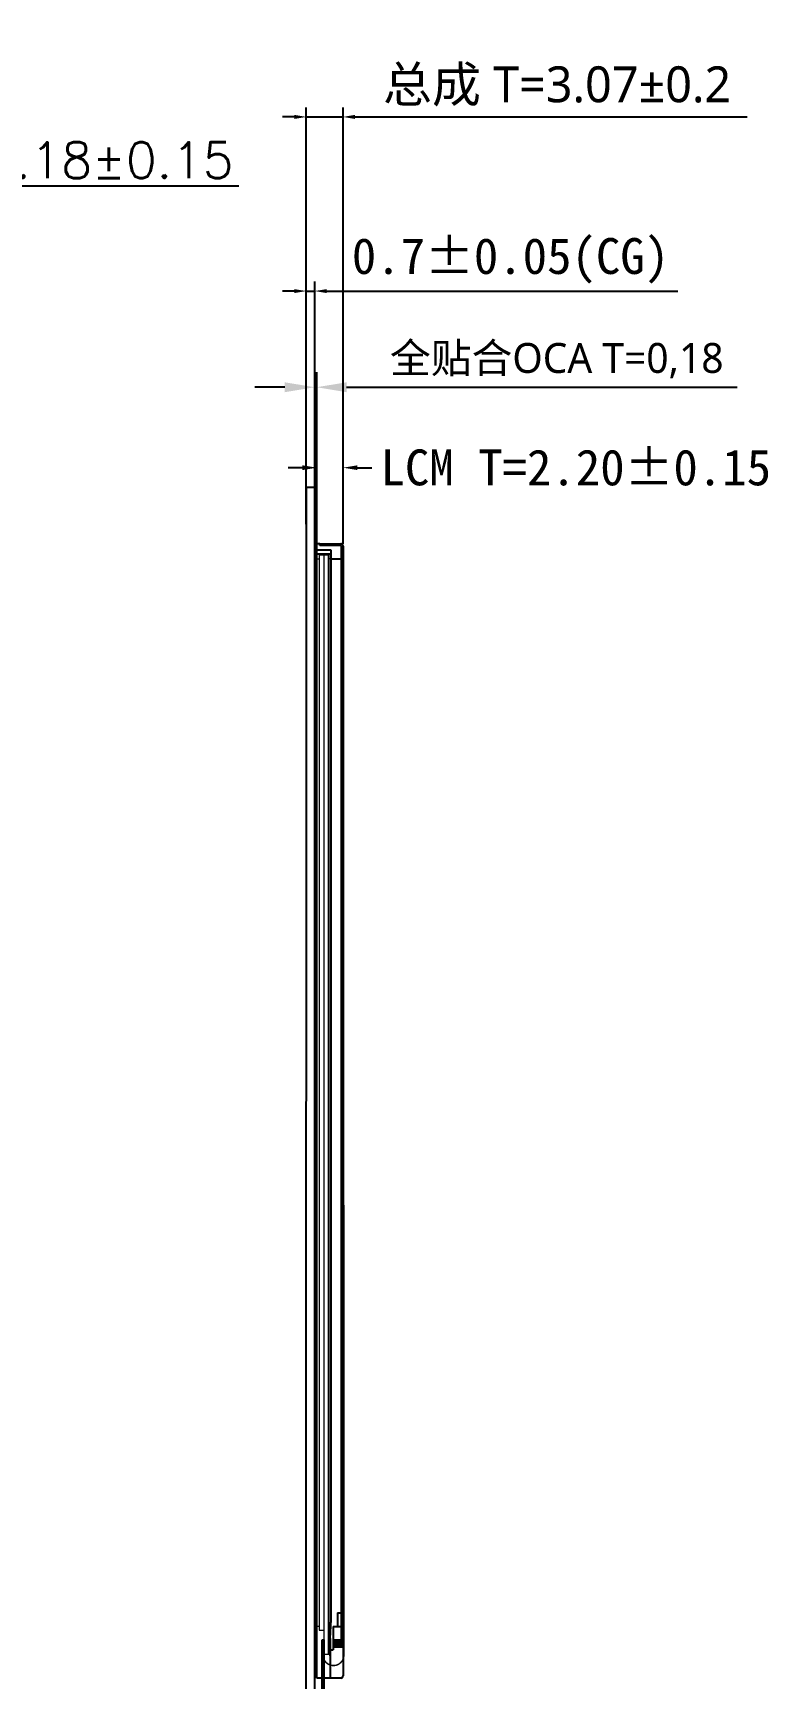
# Model space of a CAD drawing. Header units: millimetres. Extents: x 1862 to 2439, y 367 to 860.
# Drawn here: x 2097.6 to 2159.1, y 553.3 to 690.9 of the extents above; entities that cross this region are included whole.
import ezdxf

# ---------------------------------------------------------------- set-up
doc = ezdxf.new("R2010")
doc.units = ezdxf.units.MM
for name, color, linetype in [('BL', 7, 'Continuous'), ('Cover lens', 6, 'Continuous'), ('dim', 4, 'Continuous'), ('DIM（标注）', 3, 'Continuous'), ('FPC', 7, 'Continuous'), ('TJ', 150, 'Continuous'), ('保洁膜', 4, 'Continuous'), ('标 注', 3, 'Continuous')]:
    doc.layers.add(name, color=color, linetype=linetype)
doc.layers.add('LCD', color=1, linetype='Continuous', lineweight=18)
doc.styles.get("Standard").update_dxf_attribs({"font": 'txt', "bigfont": 'gbcbig.shx'})
doc.styles.add('宋体', font='')
doc.styles.get('宋体').set_extended_font_data('SimSun')
doc.dimstyles.new('ISO-25', dxfattribs={"dimtxt": 2.5, "dimasz": 2.5, "dimexe": 1.25, "dimexo": 0.625, "dimtad": 1, "dimtxsty": 'Standard', "dimcen": 2.5, "dimadec": 0, "dimazin": 0, "dimtfac": 1, "dimtmove": 0, "dimatfit": 3, "dimfxl": 1, "dimarcsym": 0})
doc.dimstyles.new('LYLCM', dxfattribs={"dimtxt": 3, "dimasz": 1.2, "dimexe": 0.2, "dimexo": 0.2, "dimgap": 0.09, "dimtad": 0, "dimzin": 0, "dimdsep": 46, "dimtxsty": '宋体', "dimcen": 0.1, "dimadec": 0, "dimazin": 0, "dimtfac": 1, "dimtofl": 0, "dimtmove": 0, "dimatfit": 0, "dimldrblk": 'CLOSEDBLANK', "dimfxl": 1, "dimtolj": 1, "dimtzin": 0, "dimarcsym": 0})
doc.dimstyles.new('标准', dxfattribs={"dimtxt": 3, "dimasz": 1, "dimexe": 0.8, "dimexo": 0.3, "dimtad": 1, "dimdsep": 46, "dimtxsty": 'Standard', "dimcen": 1, "dimadec": 0, "dimazin": 2, "dimtfac": 1, "dimtmove": 0, "dimatfit": 3, "dimfxl": 1, "dimarcsym": 0})

# ---------------------------------------------------------------- blocks, each defined once
blk = doc.blocks.new('*D55')
at = {"layer": 'Defpoints', "color": 0, "transparency": 16777216}
for p in [(2090.08, 678.13), (2090.08, 650.9), (2083.9, 642.81)]:
    blk.add_point(p, dxfattribs=at)
at = {"layer": 'dim', "color": 0, "lineweight": -2, "transparency": 16777216}
for p, q in [((2083.9, 643.11), (2083.9, 678.93)), ((2090.08, 651.2), (2090.08, 678.93)), ((2084.9, 678.13), (2089.08, 678.13)), ((2090.08, 678.13), (2114.83, 678.13))]:
    blk.add_line(p, q, dxfattribs=at)
at = {"layer": 'dim', "color": 0, "transparency": 16777216}
for points in [[(2084.9, 678.3), (2084.9, 677.97), (2083.9, 678.13)], [(2089.08, 678.3), (2089.08, 677.97), (2090.08, 678.13)]]:
    blk.add_solid(points, dxfattribs=at)
at = {"layer": 'dim', "color": 0, "transparency": 16777216, "insert": (2102.95, 680.26), "char_height": 3, "attachment_point": 5}
blk.add_mtext('\\A1;*6.18±0.15', dxfattribs=at)
blk = doc.blocks.new('*D59')
at = {"layer": 'Defpoints', "color": 0}
for p in [(2121.18, 669.32), (2120.48, 649.54), (2121.18, 646.7)]:
    blk.add_point(p, dxfattribs=at)
at = {"layer": 'dim', "color": 0, "lineweight": -2}
for p, q in [((2120.48, 649.84), (2120.48, 670.12)), ((2121.18, 647), (2121.18, 670.12)), ((2119.48, 669.32), (2118.48, 669.32)), ((2120.48, 669.32), (2121.18, 669.32)), ((2122.18, 669.32), (2151.55, 669.32))]:
    blk.add_line(p, q, dxfattribs=at)
at = {"layer": 'dim', "color": 0}
for points in [[(2119.48, 669.48), (2119.48, 669.15), (2120.48, 669.32)], [(2122.18, 669.48), (2122.18, 669.15), (2121.18, 669.32)]]:
    blk.add_solid(points, dxfattribs=at)
at = {"layer": 'dim', "color": 0, "insert": (2137.55, 671.85), "char_height": 3, "attachment_point": 5, "style": '宋体'}
blk.add_mtext('\\A1;0.7±0.05(CG)', dxfattribs=at)
blk = doc.blocks.new('*D89')
at = {"layer": 'Defpoints', "color": 0, "transparency": 16777216}
for p in [(2123.55, 654.55), (2121.35, 648.19), (2123.55, 647.99)]:
    blk.add_point(p, dxfattribs=at)
at = {"layer": 'DIM（标注）', "color": 0, "lineweight": -2, "transparency": 16777216}
for p, q in [((2120.15, 654.55), (2118.95, 654.55)), ((2121.35, 648.39), (2121.35, 654.75)), ((2123.55, 648.19), (2123.55, 654.75)), ((2124.75, 654.55), (2125.95, 654.55))]:
    blk.add_line(p, q, dxfattribs=at)
at = {"layer": 'DIM（标注）', "color": 0, "transparency": 16777216}
for points in [[(2120.15, 654.75), (2120.15, 654.35), (2121.35, 654.55)], [(2124.75, 654.75), (2124.75, 654.35), (2123.55, 654.55)]]:
    blk.add_solid(points, dxfattribs=at)
at = {"layer": 'DIM（标注）', "color": 0, "transparency": 16777216, "insert": (2143.01, 654.55), "char_height": 3, "attachment_point": 5, "style": '宋体'}
blk.add_mtext('\\A1;LCM T=2.20%%P0.15', dxfattribs=at)
blk = doc.blocks.new('_ClosedBlank')
at = {"color": 0, "linetype": 'ByBlock', "lineweight": -2}
for p, q in [((-1, 0.17), (0, 0)), ((-1, 0.17), (-1, -0.17)), ((0, 0), (-1, -0.17))]:
    blk.add_line(p, q, dxfattribs=at)
blk = doc.blocks.new('A$C0EDB18B7')
at = {"layer": 'TJ', "ltscale": 10}
blk.add_hatch(color=0, dxfattribs=at).paths.add_polyline_path([(1.36, 3.2), (1.36, 2.6), (2.2, 2.6), (2.2, 2.9), (2.05, 2.9), (2.05, 3.2)])
at = {"color": 0, "linetype": 'Continuous'}
for p, q in [((0, 0), (0, 94.85)), ((0.25, 94.85), (0, 94.85)), ((0, 94), (1.21, 94)), ((1.21, 4.9), (1.21, 94.3)), ((1.21, 93.6), (2.05, 93.6)), ((1.11, 3.3), (1.21, 4.9)), ((1.36, 4.3), (2.05, 4.3)), ((1.36, 4.3), (1.36, 2.35)), ((1.11, 3.3), (1.11, 0)), ((2.2, 2.9), (2.2, 0.2)), ((1.11, 2.35), (1.36, 2.35)), ((1.36, 2.6), (2.2, 2.6)), ((2, 0), (0, 0))]:
    blk.add_line(p, q, dxfattribs=at)
at = {"ltscale": 5}
blk.add_line((1.21, 94.3), (0, 94.3), dxfattribs=at)
at = {"color": 5, "linetype": 'Continuous'}
for p, q in [((1.14, 4.9), (1.14, 94)), ((1.04, 3.3), (1.14, 4.9)), ((1.04, 3.3), (1.04, 1.95))]:
    blk.add_line(p, q, dxfattribs=at)
at = {"color": 5, "ltscale": 5}
blk.add_line((1.04, 1.95), (1.11, 1.95), dxfattribs=at)
at = {"color": 0, "linetype": 'Continuous'}
blk.add_arc((2, 0.2), 0.2, 270, 0, dxfattribs=at)
at = {"layer": 'BL', "color": 4}
for p, q in [((0.25, 94.85), (2, 94.85)), ((0.25, 94.7), (0.25, 94.85)), ((2.05, 94.7), (0.25, 94.7)), ((2.05, 94.7), (2.05, 2.9)), ((2.2, 94.65), (2.2, 2.9)), ((2.2, 2.9), (2.05, 2.9))]:
    blk.add_line(p, q, dxfattribs=at)
at = {"layer": 'BL', "color": 0, "linetype": 'Continuous'}
for q in [(2.05, 5.45), (1.73, 4.3)]:
    blk.add_line((1.73, 5.45), q, dxfattribs=at)
at = {"layer": 'BL', "color": 4}
blk.add_arc((2, 94.65), 0.2, 0, 90, dxfattribs=at)
at = {"layer": 'TJ', "color": 0, "ltscale": 10}
blk.add_line((1.36, 3.2), (2.05, 3.2), dxfattribs=at)
blk = doc.blocks.new('*D92')
at = {"layer": 'Defpoints', "color": 0, "transparency": 16777216}
for p in [(2121.35, 661.28), (2121.18, 646.7), (2121.35, 646.7)]:
    blk.add_point(p, dxfattribs=at)
at = {"layer": '保洁膜', "color": 0, "lineweight": -2, "transparency": 16777216}
for p, q in [((2121.18, 647.32), (2121.18, 662.53)), ((2121.35, 647.32), (2121.35, 662.53)), ((2118.68, 661.28), (2116.18, 661.28)), ((2121.18, 661.28), (2121.35, 661.28)), ((2123.85, 661.28), (2156.49, 661.28))]:
    blk.add_line(p, q, dxfattribs=at)
at = {"layer": '保洁膜', "color": 0, "transparency": 16777216}
for points in [[(2118.68, 661.69), (2118.68, 660.86), (2121.18, 661.28)], [(2123.85, 661.69), (2123.85, 660.86), (2121.35, 661.28)]]:
    blk.add_solid(points, dxfattribs=at)
at = {"layer": '保洁膜', "color": 0, "transparency": 16777216, "insert": (2141.42, 663.5), "char_height": 2.5, "attachment_point": 5}
blk.add_mtext('{\\fMicrosoft YaHei|b0|i0|c134|p34;全贴合OCA T=0,18}', dxfattribs=at)
blk = doc.blocks.new('*D93')
at = {"layer": 'Defpoints', "color": 0, "transparency": 16777216}
for p in [(2123.55, 683.88), (2120.48, 652.89), (2123.55, 647.99)]:
    blk.add_point(p, dxfattribs=at)
at = {"layer": 'dim', "color": 0, "lineweight": -2, "transparency": 16777216}
for p, q in [((2119.48, 683.88), (2118.48, 683.88)), ((2120.48, 653.19), (2120.48, 684.68)), ((2120.48, 683.88), (2123.55, 683.88)), ((2123.55, 648.29), (2123.55, 684.68)), ((2124.55, 683.88), (2157.35, 683.88))]:
    blk.add_line(p, q, dxfattribs=at)
at = {"layer": 'dim', "color": 0, "transparency": 16777216}
for points in [[(2119.48, 684.05), (2119.48, 683.71), (2120.48, 683.88)], [(2124.55, 684.05), (2124.55, 683.71), (2123.55, 683.88)]]:
    blk.add_solid(points, dxfattribs=at)
at = {"layer": 'dim', "color": 0, "transparency": 16777216, "insert": (2141.45, 686.43), "char_height": 3, "attachment_point": 5}
blk.add_mtext('\\A1;{\\fMicrosoft YaHei|b0|i0|c134|p34;总成 T=3.07±0.2}', dxfattribs=at)

msp = doc.modelspace()

# ---------------------------------------------------------------- linework, layer by layer
at = {"layer": 'Cover lens'}
for p, q in [((2120.48, 550.153), (2120.483, 652.893)), ((2121.18, 652.893), (2120.483, 652.893)), ((2121.18, 550.153), (2121.18, 652.893))]:
    msp.add_line(p, q, dxfattribs=at)
at = {"layer": 'FPC', "color": 30}
for p, q in [((2121.818, 510.104), (2121.818, 556.543)), ((2121.948, 556.543), (2121.948, 510.104))]:
    msp.add_line(p, q, dxfattribs=at)
at = {"layer": 'LCD', "color": 6}
for points in [[(2121.548, 557.643), (2121.398, 557.643), (2121.398, 646.943), (2121.548, 646.943)], [(2122.348, 557.643), (2122.498, 557.643), (2122.498, 646.943), (2122.348, 646.943)]]:
    msp.add_lwpolyline(points, dxfattribs=at)
at = {"layer": 'LCD'}
msp.add_lwpolyline([(2121.948, 647.243), (2121.948, 555.343), (2122.348, 555.343), (2122.348, 647.243), (2121.548, 647.243), (2121.548, 557.343), (2121.948, 557.343)], dxfattribs=at)
at = {"layer": '标 注', "color": 7}
for p, q in [((2121.818, 556.543), (2121.948, 556.543)), ((2123.555, 556.543), (2123.685, 556.543))]:
    msp.add_line(p, q, dxfattribs=at)
at = {"layer": '标 注', "color": 2}
msp.add_lwpolyline([(2121.883, 556.543, 0.12, 0.12, 0), (2121.883, 555.193, 0.12, 0.12, 0.9227221), (2123.62, 555.193, 0.12, 0.12, 0), (2123.62, 592.893, 0, 0, 0)], format="xyseb", dxfattribs=at)

# ---------------------------------------------------------------- block references
at = {"layer": '标 注', "color": 7}
msp.add_blockref('A$C0EDB18B7', (2121.355, 553.343), dxfattribs=at)

# ---------------------------------------------------------------- dimensions: what is measured, and where the dimension line sits
at = {"layer": 'dim'}
for base, p1, p2, text, override, picture, middle in [((2123.555, 683.879), (2120.483, 652.893), (2123.555, 647.993), '{\\fMicrosoft YaHei|b0|i0|c134|p34;总成 T=<>}', {"dimtol": 1, "dimtp": 0.2, "dimtm": 0.2, "dimtdec": 3, "dimtolj": 1}, '*D93', (2141.452, 686.431)), ((2090.076, 678.132), (2083.896, 642.809), (2090.076, 650.895), '*<>', {"dimtol": 1, "dimtp": 0.15, "dimtm": 0.15, "dimtdec": 3, "dimtolj": 1}, '*D55', (2102.951, 680.257))]:
    dim = msp.add_linear_dim(base=base, p1=p1, p2=p2, text=text, dimstyle='标准', override=override, dxfattribs=at)
    dim.commit()
    dim.dimension.update_dxf_attribs({"geometry": picture, "text_midpoint": middle})
dim = msp.add_linear_dim(base=(2121.18, 669.316), p1=(2120.482, 649.544), p2=(2121.18, 646.697), text='<>(CG)', dimstyle='标准', override={"dimtxsty": '宋体', "dimtol": 1, "dimtp": 0.05, "dimtm": 0.05, "dimtdec": 3, "dimtolj": 1}, dxfattribs=at)
dim.commit()
dim.dimension.update_dxf_attribs({"geometry": '*D59', "text_midpoint": (2137.555, 669.316), "dimtype": 160})
at = {"layer": 'DIM（标注）'}
dim = msp.add_linear_dim(base=(2123.555, 654.549), p1=(2121.355, 648.193), p2=(2123.555, 647.993), text='LCM T=<>%%P0.15', dimstyle='LYLCM', dxfattribs=at)
dim.commit()
dim.dimension.update_dxf_attribs({"geometry": '*D89', "text_midpoint": (2143.006, 654.549)})
at = {"layer": '保洁膜'}
dim = msp.add_linear_dim(base=(2121.3549, 661.275), p1=(2121.1798, 646.6968), p2=(2121.3549, 646.6968), text='{\\fMicrosoft YaHei|b0|i0|c134|p34;全贴合OCA T=<>}', dimstyle='ISO-25', dxfattribs=at)
dim.commit()
dim.dimension.update_dxf_attribs({"geometry": '*D92', "text_midpoint": (2141.4206, 663.5035)})

doc.saveas('drawing.dxf')
